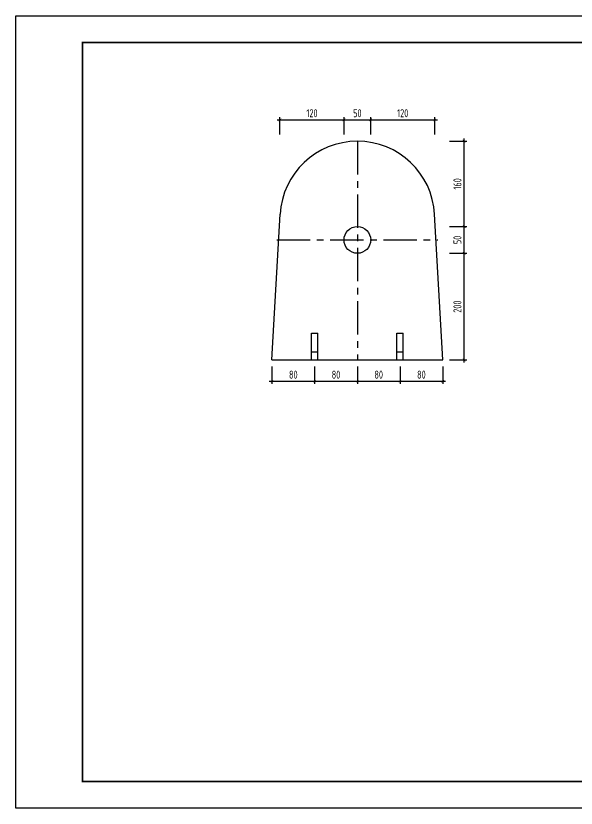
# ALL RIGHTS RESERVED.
# Model space of a CAD drawing. Extents: x -72962 to 128588, y 0 to 33500.
# Drawn here: x -72962 to -51962, y 0 to 29700 of the extents above; entities that cross this region are included whole.
import ezdxf
from ezdxf.enums import TextEntityAlignment as Align

# ---------------------------------------------------------------- set-up
doc = ezdxf.new("R2010")
doc.units = 0
doc.header["$LTSCALE"] = 1000
doc.linetypes.add('CENTER', pattern=[2, 1.25, -0.25, 0.25, -0.25])
doc.layers.get('0').update_dxf_attribs({"linetype": 'CONTINUOUS'})
doc.layers.get('Defpoints').update_dxf_attribs({"linetype": 'CONTINUOUS'})
doc.layers.add('1粗实线', color=1, linetype='CONTINUOUS', lineweight=30)
doc.layers.add('HFZT', color=5, linetype='CONTINUOUS', lineweight=15)
doc.styles.add('TSSD_Dimension', font='tssdeng.shx', dxfattribs={"width": 0.7, "bigfont": 'hztxt.shx'})
doc.styles.add('TSSD_NORM', font='tssdeng.shx', dxfattribs={"width": 0.7, "bigfont": 'hztxt.shx'})
doc.dimstyles.new('TSSD_100_100', dxfattribs={"dimtxt": 300, "dimasz": 100, "dimexe": 100, "dimexo": 250, "dimgap": 100, "dimtad": 1, "dimdec": 0, "dimzin": 0, "dimdsep": 46, "dimtxsty": 'TSSD_Dimension', "dimblk": 'ARCHTICK', "dimblk1": 'ARCHTICK', "dimblk2": 'ARCHTICK', "dimcen": 0, "dimdle": 100, "dimclrt": 7, "dimadec": 0, "dimazin": 0, "dimtfac": 1, "dimtdec": 0, "dimtix": 1, "dimtmove": 2, "dimatfit": 3, "dimfxl": 1, "dimtolj": 1, "dimtzin": 0, "dimarcsym": 0})

# ---------------------------------------------------------------- blocks, each defined once
blk = doc.blocks.new('DETK')
at = {"color": 7, "linetype": 'Continuous'}
blk.add_lwpolyline([(0, 0), (0, 29700), (42000, 29700), (42000, 0), (0, 0)], dxfattribs=at)
at = {"layer": '1粗实线', "color": 7, "linetype": 'Continuous', "const_width": 60}
blk.add_lwpolyline([(2500, 1000), (2500, 28700), (41000, 28700), (41000, 1000), (2500, 1000)], dxfattribs=at)
at = {"layer": 'HFZT', "color": 2, "style": 'TSSD_NORM', "width": 0.7}
for tag, height, p in [('比例尺', 250, (40275, 3100)), ('图号', 250, (37501, 1700)), ('日期', 250, (40275, 1700)), ('图名', 400, (31926, 1425))]:
    blk.add_attdef(tag, text='', height=height, dxfattribs=at).set_placement(p, align=Align.MIDDLE)
blk = doc.blocks.new('_ArchTick')
at = {"color": 0, "linetype": 'ByBlock', "const_width": 0.15}
blk.add_lwpolyline([(-0.5, -0.5), (0.5, 0.5)], dxfattribs=at)
blk = doc.blocks.new('*D262')
at = {"color": 0, "lineweight": -2, "transparency": 16777216}
for p, q in [((-63362, 16550), (-63362, 15900)), ((-61762, 16550), (-61762, 15900)), ((-63462, 16000), (-61662, 16000))]:
    blk.add_line(p, q, dxfattribs=at)
at = {"layer": 'Defpoints', "color": 0, "transparency": 16777216}
for p in [(-63362, 16800), (-61762, 16800), (-61762, 16000)]:
    blk.add_point(p, dxfattribs=at)
at = {"color": 0, "lineweight": -2, "transparency": 16777216, "xscale": 100, "yscale": 100, "zscale": 100, "rotation": 180}
blk.add_blockref('_ArchTick', (-63362, 16000), dxfattribs=at)
at = {"color": 0, "lineweight": -2, "transparency": 16777216, "xscale": 100, "yscale": 100, "zscale": 100}
blk.add_blockref('_ArchTick', (-61762, 16000), dxfattribs=at)
at = {"color": 7, "transparency": 16777216, "insert": (-62562, 16250), "char_height": 300, "attachment_point": 5, "style": 'TSSD_Dimension'}
blk.add_mtext('\\A1;80', dxfattribs=at)
blk = doc.blocks.new('*D263')
at = {"color": 0, "lineweight": -2, "transparency": 16777216}
for p, q in [((-61762, 16550), (-61762, 15900)), ((-60162, 16550), (-60162, 15900)), ((-61862, 16000), (-60062, 16000))]:
    blk.add_line(p, q, dxfattribs=at)
at = {"layer": 'Defpoints', "color": 0, "transparency": 16777216}
for p in [(-61762, 16800), (-60162, 16800), (-60162, 16000)]:
    blk.add_point(p, dxfattribs=at)
at = {"color": 0, "lineweight": -2, "transparency": 16777216, "xscale": 100, "yscale": 100, "zscale": 100, "rotation": 180}
blk.add_blockref('_ArchTick', (-61762, 16000), dxfattribs=at)
at = {"color": 0, "lineweight": -2, "transparency": 16777216, "xscale": 100, "yscale": 100, "zscale": 100}
blk.add_blockref('_ArchTick', (-60162, 16000), dxfattribs=at)
at = {"color": 7, "transparency": 16777216, "insert": (-60962, 16250), "char_height": 300, "attachment_point": 5, "style": 'TSSD_Dimension'}
blk.add_mtext('\\A1;80', dxfattribs=at)
blk = doc.blocks.new('*D264')
at = {"color": 0, "lineweight": -2, "transparency": 16777216}
for p, q in [((-60162, 16550), (-60162, 15900)), ((-58562, 16550), (-58562, 15900)), ((-60262, 16000), (-58462, 16000))]:
    blk.add_line(p, q, dxfattribs=at)
at = {"layer": 'Defpoints', "color": 0, "transparency": 16777216}
for p in [(-60162, 16800), (-58562, 16800), (-58562, 16000)]:
    blk.add_point(p, dxfattribs=at)
at = {"color": 0, "lineweight": -2, "transparency": 16777216, "xscale": 100, "yscale": 100, "zscale": 100, "rotation": 180}
blk.add_blockref('_ArchTick', (-60162, 16000), dxfattribs=at)
at = {"color": 0, "lineweight": -2, "transparency": 16777216, "xscale": 100, "yscale": 100, "zscale": 100}
blk.add_blockref('_ArchTick', (-58562, 16000), dxfattribs=at)
at = {"color": 7, "transparency": 16777216, "insert": (-59362, 16250), "char_height": 300, "attachment_point": 5, "style": 'TSSD_Dimension'}
blk.add_mtext('\\A1;80', dxfattribs=at)
blk = doc.blocks.new('*D265')
at = {"color": 0, "lineweight": -2, "transparency": 16777216}
for p, q in [((-58562, 16550), (-58562, 15900)), ((-56962, 16550), (-56962, 15900)), ((-58662, 16000), (-56862, 16000))]:
    blk.add_line(p, q, dxfattribs=at)
at = {"layer": 'Defpoints', "color": 0, "transparency": 16777216}
for p in [(-58562, 16800), (-56962, 16800), (-56962, 16000)]:
    blk.add_point(p, dxfattribs=at)
at = {"color": 0, "lineweight": -2, "transparency": 16777216, "xscale": 100, "yscale": 100, "zscale": 100, "rotation": 180}
blk.add_blockref('_ArchTick', (-58562, 16000), dxfattribs=at)
at = {"color": 0, "lineweight": -2, "transparency": 16777216, "xscale": 100, "yscale": 100, "zscale": 100}
blk.add_blockref('_ArchTick', (-56962, 16000), dxfattribs=at)
at = {"color": 7, "transparency": 16777216, "insert": (-57762, 16250), "char_height": 300, "attachment_point": 5, "style": 'TSSD_Dimension'}
blk.add_mtext('\\A1;80', dxfattribs=at)
blk = doc.blocks.new('*D266')
at = {"color": 0, "lineweight": -2, "transparency": 16777216}
for p, q in [((-56712, 20800), (-56062, 20800)), ((-56162, 16700), (-56162, 20900)), ((-56712, 16800), (-56062, 16800))]:
    blk.add_line(p, q, dxfattribs=at)
at = {"layer": 'Defpoints', "color": 0, "transparency": 16777216}
for p in [(-56962, 20800), (-56162, 20800), (-56962, 16800)]:
    blk.add_point(p, dxfattribs=at)
at = {"color": 0, "lineweight": -2, "transparency": 16777216, "xscale": 100, "yscale": 100, "zscale": 100}
for p, rotation in [((-56162, 20800), 90), ((-56162, 16800), 270)]:
    blk.add_blockref('_ArchTick', p, dxfattribs=dict(at, rotation=rotation))
at = {"color": 7, "transparency": 16777216, "insert": (-56412, 18800), "char_height": 300, "attachment_point": 5, "rotation": 90, "style": 'TSSD_Dimension'}
blk.add_mtext('\\A1;200', dxfattribs=at)
blk = doc.blocks.new('*D267')
at = {"color": 0, "lineweight": -2, "transparency": 16777216}
for p, q in [((-56712, 21800), (-56062, 21800)), ((-56162, 20700), (-56162, 21900)), ((-56712, 20800), (-56062, 20800))]:
    blk.add_line(p, q, dxfattribs=at)
at = {"layer": 'Defpoints', "color": 0, "transparency": 16777216}
for p in [(-56962, 21800), (-56162, 21800), (-56962, 20800)]:
    blk.add_point(p, dxfattribs=at)
at = {"color": 0, "lineweight": -2, "transparency": 16777216, "xscale": 100, "yscale": 100, "zscale": 100}
for p, rotation in [((-56162, 21800), 90), ((-56162, 20800), 270)]:
    blk.add_blockref('_ArchTick', p, dxfattribs=dict(at, rotation=rotation))
at = {"color": 7, "transparency": 16777216, "insert": (-56412, 21300), "char_height": 300, "attachment_point": 5, "rotation": 90, "style": 'TSSD_Dimension'}
blk.add_mtext('\\A1;50', dxfattribs=at)
blk = doc.blocks.new('*D268')
at = {"color": 0, "lineweight": -2, "transparency": 16777216}
for p, q in [((-56712, 25000), (-56062, 25000)), ((-56162, 21700), (-56162, 25100)), ((-56712, 21800), (-56062, 21800))]:
    blk.add_line(p, q, dxfattribs=at)
at = {"layer": 'Defpoints', "color": 0, "transparency": 16777216}
for p in [(-56962, 25000), (-56162, 25000), (-56962, 21800)]:
    blk.add_point(p, dxfattribs=at)
at = {"color": 0, "lineweight": -2, "transparency": 16777216, "xscale": 100, "yscale": 100, "zscale": 100}
for p, rotation in [((-56162, 25000), 90), ((-56162, 21800), 270)]:
    blk.add_blockref('_ArchTick', p, dxfattribs=dict(at, rotation=rotation))
at = {"color": 7, "transparency": 16777216, "insert": (-56412, 23400), "char_height": 300, "attachment_point": 5, "rotation": 90, "style": 'TSSD_Dimension'}
blk.add_mtext('\\A1;160', dxfattribs=at)
blk = doc.blocks.new('*D269')
at = {"color": 0, "lineweight": -2, "transparency": 16777216}
for p, q in [((-63062, 25250), (-63062, 25900)), ((-60662, 25250), (-60662, 25900)), ((-63162, 25800), (-60562, 25800))]:
    blk.add_line(p, q, dxfattribs=at)
at = {"layer": 'Defpoints', "color": 0, "transparency": 16777216}
for p in [(-60662, 25800), (-63062, 25000), (-60662, 25000)]:
    blk.add_point(p, dxfattribs=at)
at = {"color": 0, "lineweight": -2, "transparency": 16777216, "xscale": 100, "yscale": 100, "zscale": 100, "rotation": 180}
blk.add_blockref('_ArchTick', (-63062, 25800), dxfattribs=at)
at = {"color": 0, "lineweight": -2, "transparency": 16777216, "xscale": 100, "yscale": 100, "zscale": 100}
blk.add_blockref('_ArchTick', (-60662, 25800), dxfattribs=at)
at = {"color": 7, "transparency": 16777216, "insert": (-61862, 26050), "char_height": 300, "attachment_point": 5, "style": 'TSSD_Dimension'}
blk.add_mtext('\\A1;120', dxfattribs=at)
blk = doc.blocks.new('*D270')
at = {"color": 0, "lineweight": -2, "transparency": 16777216}
for p, q in [((-60662, 25250), (-60662, 25900)), ((-59662, 25250), (-59662, 25900)), ((-60762, 25800), (-59562, 25800))]:
    blk.add_line(p, q, dxfattribs=at)
at = {"layer": 'Defpoints', "color": 0, "transparency": 16777216}
for p in [(-59662, 25800), (-60662, 25000), (-59662, 25000)]:
    blk.add_point(p, dxfattribs=at)
at = {"color": 0, "lineweight": -2, "transparency": 16777216, "xscale": 100, "yscale": 100, "zscale": 100, "rotation": 180}
blk.add_blockref('_ArchTick', (-60662, 25800), dxfattribs=at)
at = {"color": 0, "lineweight": -2, "transparency": 16777216, "xscale": 100, "yscale": 100, "zscale": 100}
blk.add_blockref('_ArchTick', (-59662, 25800), dxfattribs=at)
at = {"color": 7, "transparency": 16777216, "insert": (-60162, 26050), "char_height": 300, "attachment_point": 5, "style": 'TSSD_Dimension'}
blk.add_mtext('\\A1;50', dxfattribs=at)
blk = doc.blocks.new('*D271')
at = {"color": 0, "lineweight": -2, "transparency": 16777216}
for p, q in [((-59662, 25250), (-59662, 25900)), ((-57262, 25250), (-57262, 25900)), ((-59762, 25800), (-57162, 25800))]:
    blk.add_line(p, q, dxfattribs=at)
at = {"layer": 'Defpoints', "color": 0, "transparency": 16777216}
for p in [(-57262, 25800), (-59662, 25000), (-57262, 25000)]:
    blk.add_point(p, dxfattribs=at)
at = {"color": 0, "lineweight": -2, "transparency": 16777216, "xscale": 100, "yscale": 100, "zscale": 100, "rotation": 180}
blk.add_blockref('_ArchTick', (-59662, 25800), dxfattribs=at)
at = {"color": 0, "lineweight": -2, "transparency": 16777216, "xscale": 100, "yscale": 100, "zscale": 100}
blk.add_blockref('_ArchTick', (-57262, 25800), dxfattribs=at)
at = {"color": 7, "transparency": 16777216, "insert": (-58462, 26050), "char_height": 300, "attachment_point": 5, "style": 'TSSD_Dimension'}
blk.add_mtext('\\A1;120', dxfattribs=at)

msp = doc.modelspace()

# ---------------------------------------------------------------- linework, layer by layer
at = {"linetype": 'CENTER'}
for p, q in [((-60161.57992, 25000), (-60161.57992, 16800)), ((-63181.57992, 21300), (-57141.57992, 21300))]:
    msp.add_line(p, q, dxfattribs=at)
for p, q in [((-63361.57992, 16800), (-63057.08306, 22261.43586)), ((-56961.57992, 16800), (-57266.07677, 22261.43586)), ((-61881.57992, 16800), (-61881.57992, 17800)), ((-61881.57992, 17800), (-61641.57992, 17800)), ((-61641.57992, 16800), (-61641.57992, 17800)), ((-58681.57992, 16800), (-58681.57992, 17800)), ((-58681.57992, 17800), (-58441.57992, 17800)), ((-58441.57992, 16800), (-58441.57992, 17800)), ((-61881.57992, 17100), (-61641.57992, 17100)), ((-58681.57992, 17100), (-58441.57992, 17100)), ((-63361.57992, 16800), (-56961.57992, 16800))]:
    msp.add_line(p, q)
msp.add_circle((-60161.57992, 21300), 500)
msp.add_arc((-60161.57992, 22100), 2900, 3.191164621, 176.808835379)

# ---------------------------------------------------------------- block references
msp.add_blockref('DETK', (-72961.57992, 0))

# ---------------------------------------------------------------- dimensions: what is measured, and where the dimension line sits
for p1, p2, distance, text, picture, middle in [((-63061.57992, 25000), (-60661.57992, 25000), 800, '120', '*D269', (-61861.57992, 26050)), ((-60661.57992, 25000), (-59661.57992, 25000), 800, '50', '*D270', (-60161.57992, 26050)), ((-59661.57992, 25000), (-57261.57992, 25000), 800, '120', '*D271', (-58461.57992, 26050)), ((-56961.57992, 21800), (-56961.57992, 25000), -800, '160', '*D268', (-56411.57992, 23400)), ((-56961.57992, 20800), (-56961.57992, 21800), -800, '50', '*D267', (-56411.57992, 21300)), ((-56961.57992, 16800), (-56961.57992, 20800), -800, '200', '*D266', (-56411.57992, 18800)), ((-63361.57992, 16800), (-61761.57992, 16800), -800, '80', '*D262', (-62561.57992, 16250)), ((-61761.57992, 16800), (-60161.57992, 16800), -800, '80', '*D263', (-60961.57992, 16250)), ((-60161.57992, 16800), (-58561.57992, 16800), -800, '80', '*D264', (-59361.57992, 16250)), ((-58561.57992, 16800), (-56961.57992, 16800), -800, '80', '*D265', (-57761.57992, 16250))]:
    dim = msp.add_aligned_dim(p1=p1, p2=p2, distance=distance, text=text, dimstyle='TSSD_100_100')
    dim.commit()
    dim.dimension.update_dxf_attribs({"geometry": picture, "text_midpoint": middle})

doc.saveas('drawing.dxf')
